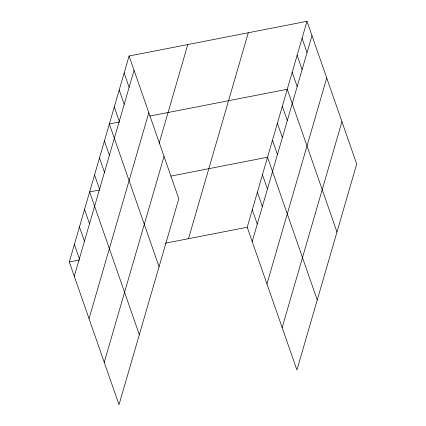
<?xml version="1.0" encoding="UTF-8"?>
<svg xmlns="http://www.w3.org/2000/svg" width="426" height="426" viewBox="0 0 426 426"><rect width="100%" height="100%" fill="white"/><g stroke="black" fill="none" stroke-linecap="round" stroke-linejoin="round"><path stroke-width="0.64" d="M129.078 56.008L178.787 198.756L119.008 404.7L69.3 261.953L129.078 56.008L306.992 21.3L356.7 164.047L296.922 369.992L247.213 227.244L306.992 21.3M74.284 276.266L134.057 70.322M89.045 318.648L148.818 112.704M159.111 143.354L187.786 44.554M104.253 362.318L164.026 156.374M188.505 238.698L248.278 32.754M252.197 241.553L311.97 35.608M266.958 283.94L326.731 77.995M282.166 327.605L341.94 121.66M119.786 121.937L109.349 123.971L159.058 266.719M149.798 116.08L287.262 89.263L336.971 232.005M99.407 190.023L89.625 191.934L139.334 334.682M170.858 176.087L267.539 157.221L317.248 299.968M69.3 261.953L79.737 259.919M165.336 243.219L247.213 227.244M302.061 38.292L307.039 52.6M297.124 55.279L302.109 69.592M292.193 72.271L297.178 86.579M282.332 106.25L287.316 120.563M277.401 123.242L282.385 137.55M272.47 140.234L277.454 154.542M262.459 174.729L267.443 189.037M257.379 192.232L262.357 206.546M252.293 209.736L257.277 224.049M124.147 73L129.126 87.314M119.211 89.992L124.195 104.301M114.28 106.979L119.264 121.293M104.418 140.963L109.402 155.272M99.487 157.95L104.471 172.264M94.556 174.942L99.54 189.256M84.545 209.438L89.529 223.751M79.465 226.946L84.444 241.254M74.38 244.449L79.364 258.758"/></g></svg>
